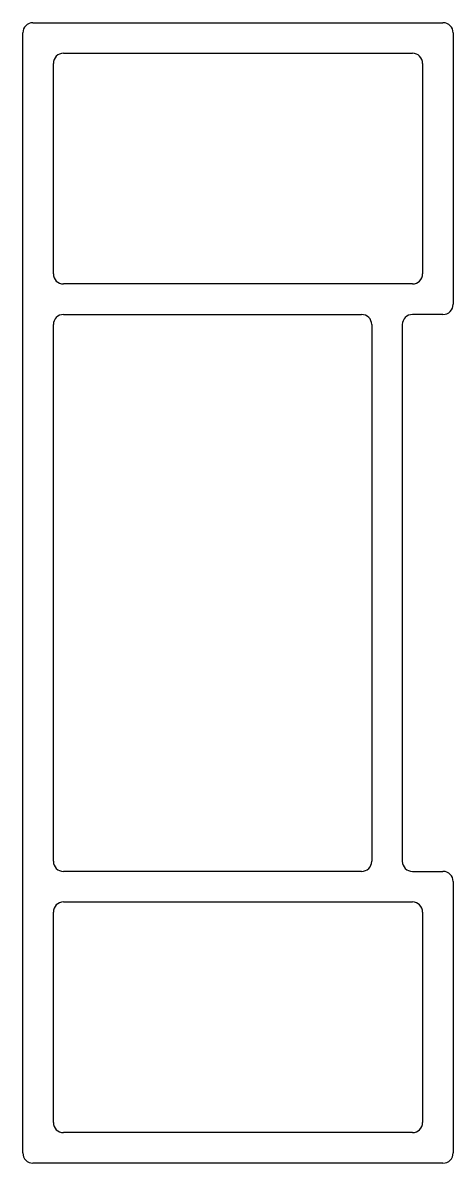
# Model space of a CAD drawing. Extents: x 3 to 45, y 3 to 115.
import ezdxf

# ---------------------------------------------------------------- set-up
doc = ezdxf.new("R2010")
doc.units = 0
doc.layers.get('0').update_dxf_attribs({"linetype": 'CONTINUOUS'})

msp = doc.modelspace()

# ---------------------------------------------------------------- linework, layer by layer
for p, q in [((3.51, 114.72), (43.81, 114.72)), ((2.51, 3.52), (2.51, 113.72)), ((44.81, 113.72), (44.81, 87.02)), ((6.51, 111.72), (40.81, 111.72)), ((5.51, 90.02), (5.51, 110.72)), ((41.81, 110.72), (41.81, 90.02)), ((40.81, 89.02), (6.51, 89.02)), ((6.51, 86.02), (35.81, 86.02)), ((43.81, 86.02), (40.81, 86.02)), ((5.51, 32.22), (5.51, 85.02)), ((36.81, 85.02), (36.81, 32.22)), ((39.81, 85.02), (39.81, 32.22)), ((35.81, 31.22), (6.51, 31.22)), ((40.81, 31.22), (43.81, 31.22)), ((44.81, 30.22), (44.81, 3.52)), ((6.51, 28.22), (40.81, 28.22)), ((5.51, 6.52), (5.51, 27.22)), ((41.81, 27.22), (41.81, 6.52)), ((40.81, 5.52), (6.51, 5.52)), ((43.81, 2.52), (3.51, 2.52))]:
    msp.add_line(p, q)
for centre, start, end in [((3.51, 113.72), 90, 180), ((43.81, 113.72), 360, 90), ((6.51, 110.72), 90, 180), ((40.81, 110.72), 360, 90), ((6.51, 90.02), 180, 270), ((40.81, 90.02), 270, 0), ((43.81, 87.02), 270, 0), ((6.51, 85.02), 90, 180), ((35.81, 85.02), 0, 90), ((40.81, 85.02), 90, 180), ((6.51, 32.22), 180, 270), ((35.81, 32.22), 270, 0), ((40.81, 32.22), 180, 270), ((43.81, 30.22), 360, 90), ((6.51, 27.22), 90, 180), ((40.81, 27.22), 360, 90), ((6.51, 6.52), 180, 270), ((40.81, 6.52), 270, 0), ((3.51, 3.52), 180, 270), ((43.81, 3.52), 270, 0)]:
    msp.add_arc(centre, 1, start, end)

doc.saveas('drawing.dxf')
